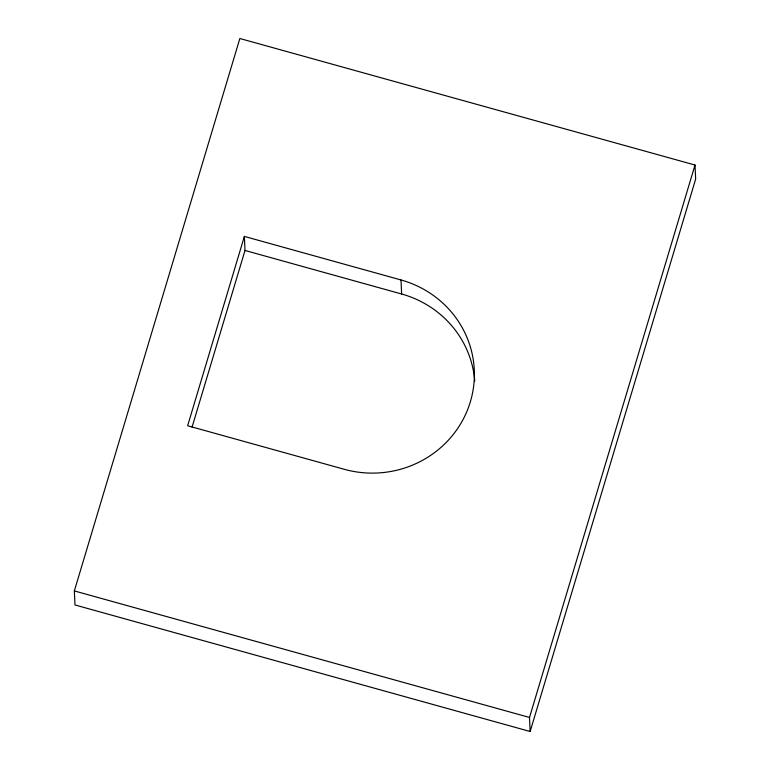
<?xml version="1.0" encoding="UTF-8"?>
<svg xmlns="http://www.w3.org/2000/svg" width="770" height="770" viewBox="0 0 770 770"><rect width="100%" height="100%" fill="white"/><g stroke="black" fill="none" stroke-linecap="round" stroke-linejoin="round"><path stroke-width="1.16" d="M74.343 590.917L239.855 38.5L695.012 165.04L695.657 179.083L530.145 731.5L74.988 604.96L74.343 590.917L529.51 717.457L530.145 731.5M244.369 236.419L187.639 425.752L344.267 469.296A101.765 98.483 -2.6 0 0 470.355 401.796A101.765 98.483 -2.6 0 0 400.997 279.962L244.369 236.419L245.004 250.462L192.057 427.167M529.51 717.457L695.012 165.04M245.004 250.462L401.632 294.005A101.765 98.483 -2.6 0 1 474.744 381.044M400.997 279.962L401.632 294.005"/></g></svg>
